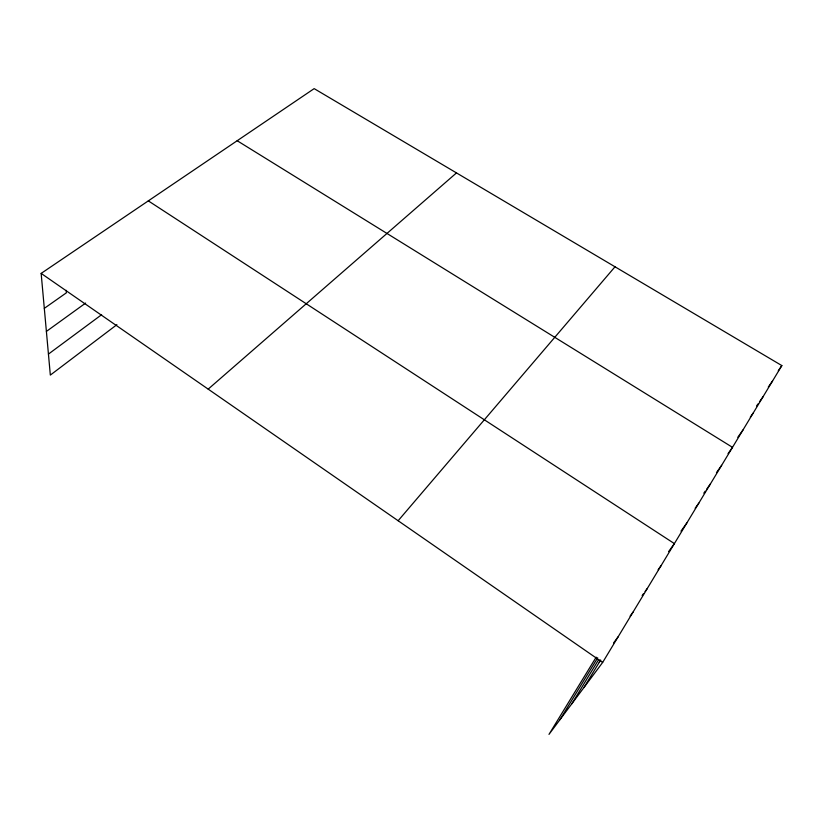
<?xml version="1.0" encoding="UTF-8"?>
<svg xmlns="http://www.w3.org/2000/svg" width="823" height="823" viewBox="0 0 823 823"><rect width="100%" height="100%" fill="white"/><g stroke="black" fill="none" stroke-linecap="round" stroke-linejoin="round"><path stroke-width="1.23" d="M596.181 657.155L548.992 734.373L602.652 662.443L781.85 365.587L314.16 88.627L41.15 273.401L50.337 375.093L116.897 324.674M571.82 703.778L598.733 659.501M584.011 687.431L600.574 660.118M559.928 719.703L597.704 657.752M778.27 370.7L781.85 365.587M768.281 387.067L772.581 380.936M756.584 405.934L758.014 403.898M759.444 401.861L763.034 396.768M750.309 417.148L753.168 413.095M737.809 437.28L743.004 429.945M728.057 453.607L732.501 447.342L237.178 140.723M716.473 472.587L721.648 465.324M703.799 493.183L705.27 491.115M706.751 489.057L710.434 483.903M695.157 508.233L698.83 503.12M680.981 531.123L686.824 523.006M668.585 551.636L674.387 543.602L148.315 200.874M658.122 569.722L661.116 565.607M642.135 595.543L643.617 593.506M645.098 591.48L647.331 588.435M630.079 616.149L633.01 612.147M599.237 662.32L600.749 660.272M613.598 642.928L618.135 636.796M398.137 520.743L615.007 266.786M208.188 389.125L456.487 172.912M48.434 354.096L101.61 314.715M46.386 331.432L85.633 303.07M44.308 308.358L66.375 292.823L66.21 290.324M41.15 273.401L602.652 662.443"/></g></svg>
